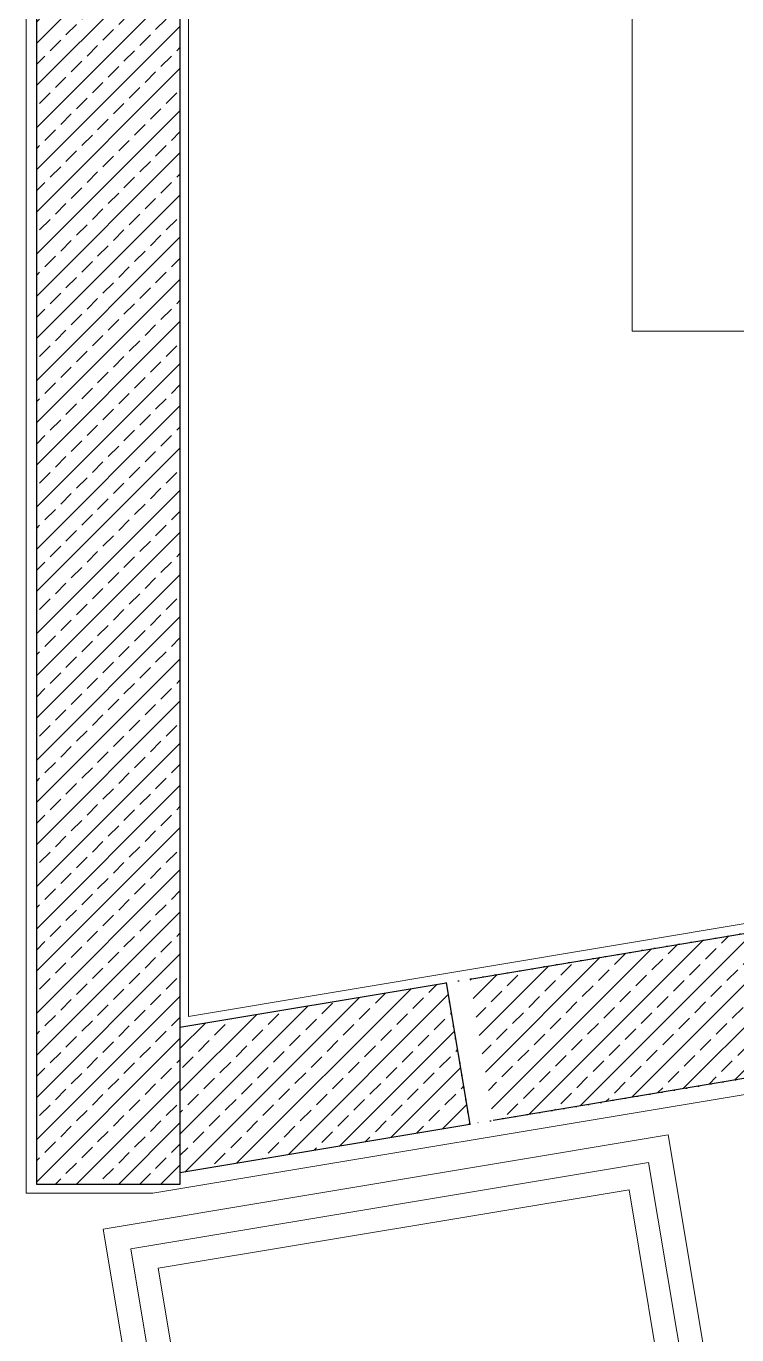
# Model space of a CAD drawing. Header units: millimetres. Extents: x 809 to 8159, y 33 to 4533.
# Drawn here: x 3544.9 to 3693.7, y 1154.4 to 1428.7 of the extents above; entities that cross this region are included whole.
import ezdxf

# ---------------------------------------------------------------- set-up
doc = ezdxf.new("R2010")
doc.units = ezdxf.units.MM
for name, pattern in [('DASHED', [19.05, 12.7, -6.35]), ('DOT', [0.25, 0, -0.25]), ('HIDDEN', [0.375, 0.25, -0.125])]:
    doc.linetypes.add(name, pattern=pattern)
for name, color, linetype, lineweight in [('B.A.TARAMA', 124, 'DASHED', 15), ('BETONARME', 3, 'Continuous', 25), ('MERDIVEN', 4, 'Continuous', 0), ('Sıva', 1, 'Continuous', 0), ('TEFRİŞ', 130, 'Continuous', 0), ('TEZGAH', 7, 'Continuous', 0)]:
    doc.layers.add(name, color=color, linetype=linetype, lineweight=lineweight)

# ---------------------------------------------------------------- blocks, each defined once
blk = doc.blocks.new('rhtrtrthrthrth')
at = {"layer": 'B.A.TARAMA'}
h = blk.add_hatch(dxfattribs=at)
h.set_pattern_fill('ANSI33', color=256, scale=25, style=0, pattern_type=0)
h.set_pattern_definition([(45, (32415.317, -23322.9636), (-4.419417, 4.419417), []), (45, (32419.736, -23322.9636), (-4.419417, 4.419417), [3.125, -1.5625])])
h.paths.add_polyline_path([(35502.82, -21873.31), (35532.82, -21873.31), (35532.82, -22405.31), (35502.82, -22405.31)], flags=0)
h = blk.add_hatch(dxfattribs=at)
h.set_pattern_fill('ANSI33', color=256, style=0)
h.set_pattern_definition([(45, (-12350, -15000), (-4.4901281, 4.4901281), []), (45, (-12345.51, -15000), (-4.4901281, 4.4901281), [3.175, -1.5875])])
h.paths.add_polyline_path([(35593.56, -22392.67), (35588.62, -22363.08), (35532.82, -22372.38), (35532.82, -22402.79)])
h.paths.add_polyline_path([(35777.42, -22362.02), (35772.49, -22332.43), (35672.46, -22349.1), (35677.39, -22378.7)])
h.paths.add_polyline_path([(35856.32, -22318.46), (35861.25, -22348.05), (35961.45, -22331.35), (35932.56, -22331.35), (35932.56, -22305.75)])
at = {"layer": 'BETONARME'}
for p, q in [((35532.82, -22372.38), (35588.62, -22363.08)), ((35588.62, -22363.08), (35593.56, -22392.67)), ((35532.82, -22402.79), (35593.56, -22392.67))]:
    blk.add_line(p, q, dxfattribs=at)
at = {"layer": 'BETONARME', "elevation": 0}
blk.add_lwpolyline([(35502.82, -21873.31), (35532.82, -21873.31), (35532.82, -22405.31), (35502.82, -22405.31)], close=True, dxfattribs=at)
at = {"layer": 'BETONARME', "linetype": 'DOT', "ltscale": 10, "elevation": 0}
blk.add_lwpolyline([(35588.62, -22363.08), (35672.46, -22349.1), (35677.39, -22378.7), (35593.56, -22392.67)], close=True, dxfattribs=at)
blk = doc.blocks.new('trthrttrtrthrth')
at = {"layer": 'B.A.TARAMA'}
h = blk.add_hatch(dxfattribs=at)
h.set_pattern_fill('ANSI33', color=256, style=0)
h.set_pattern_definition([(45, (12349.771, -10000), (-4.490128, 4.490128), []), (45, (12354.2614, -10000), (-4.490128, 4.490128), [3.175, -1.5875])])
h.paths.add_polyline_path([(35672.46, -17349.1), (35593.55, -17362.26), (35598.47, -17391.81), (35677.38, -17378.64)])
at = {"layer": 'BETONARME'}
for p, q in [((35593.55, -17362.26), (35672.46, -17349.1)), ((35598.47, -17391.81), (35677.38, -17378.64))]:
    blk.add_line(p, q, dxfattribs=at)
at = {"layer": 'B.A.TARAMA'}
blk.add_blockref('rhtrtrthrthrth', (0, 5000), dxfattribs=at)

msp = doc.modelspace()

# ---------------------------------------------------------------- linework, layer by layer
at = {"layer": 'MERDIVEN', "elevation": 0}
msp.add_lwpolyline([(3881.85, 1719.03), (3881.85, 1364.8), (3671.85, 1364.8), (3671.85, 1692.03)], dxfattribs=at)
at = {"layer": 'Sıva'}
for p, q in [((3544.88, 1719.97), (3544.88, 1184.15)), ((3578.88, 1221.19), (3578.88, 1719.97)), ((3974.83, 1287.19), (3578.88, 1221.19)), ((3571.38, 1184.15), (3999.66, 1255.53)), ((3544.88, 1184.15), (3571.38, 1184.15))]:
    msp.add_line(p, q, dxfattribs=at)
at = {"layer": 'TEFRİŞ', "elevation": 0}
for points in [[(3561.02, 1176.61), (3572.53, 1107.56), (3690.9, 1127.29), (3679.39, 1196.34)], [(3566.78, 1172.5), (3576.64, 1113.31), (3685.14, 1131.4), (3675.28, 1190.58)], [(3572.53, 1168.39), (3580.75, 1119.07), (3679.39, 1135.51), (3671.17, 1184.83)]]:
    msp.add_lwpolyline(points, close=True, dxfattribs=at)

# ---------------------------------------------------------------- block references
at = {"layer": 'TEZGAH', "color": 0, "linetype": 'HIDDEN', "lineweight": -2, "ltscale": 35}
msp.add_blockref('trthrttrtrthrth', (-31955.73, 18591.27), dxfattribs=at)

doc.saveas('drawing.dxf')
